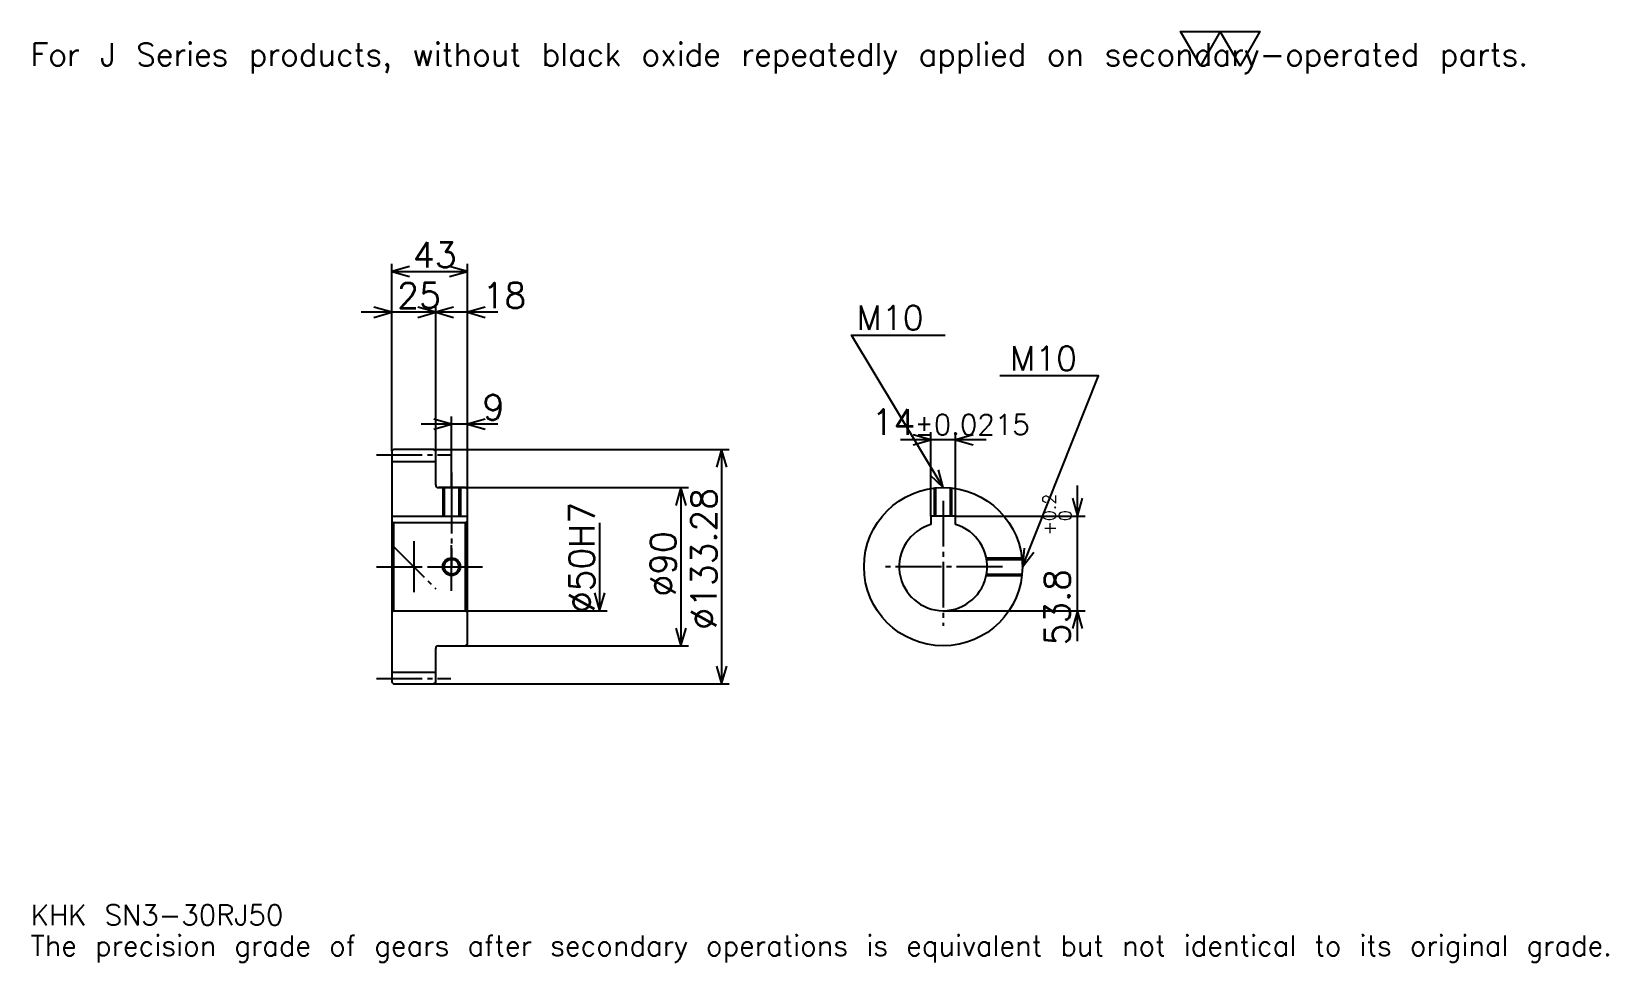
# Model space of a CAD drawing. Extents: x 29 to 926, y 11 to 540.
import ezdxf

# ---------------------------------------------------------------- set-up
doc = ezdxf.new("R2010")
doc.units = 0
doc.linetypes.add('DASHDOT', pattern=[34.695651, 26.021739, -2.891304, 2.891304, -2.891304])
doc.layers.get('0').update_dxf_attribs({"linetype": 'CONTINUOUS'})
doc.layers.add('DASHDOT', color=6, linetype='DASHDOT')
doc.styles.add('KANJI', font='TXT', dxfattribs={"bigfont": 'BIGFONT'})

msp = doc.modelspace()

# ---------------------------------------------------------------- linework, layer by layer
at = {"color": 5}
for p, q in [((234.195663, 302.280884), (234.195663, 407.813538)), ((234.195663, 403.476562), (277.195679, 403.476562)), ((277.195679, 302.280884), (277.195679, 407.813538)), ((276.543488, 380.34613), (216.847839, 380.34613)), ((294.543488, 380.34613), (241.847839, 380.34613)), ((259.195679, 302.280884), (259.195679, 384.683075)), ((294.543488, 316.737427), (250.847839, 316.737427)), ((268.195679, 302.280884), (268.195679, 321.074371)), ((572.065247, 307.810852), (523.369568, 307.810852)), ((540.717407, 264.441284), (540.717407, 312.147827)), ((554.717407, 264.441284), (554.717407, 312.147827)), ((234.195663, 301.280884), (234.195663, 302.280884)), ((258.195679, 302.280884), (277.195679, 302.280884)), ((259.195679, 301.280884), (259.195679, 302.280884)), ((268.195679, 280.641296), (268.195679, 302.280884)), ((268.195679, 280.641296), (268.195679, 302.280884)), ((277.195679, 302.280884), (426.097839, 302.280884)), ((277.195679, 279.641296), (277.195679, 302.280884)), ((421.760864, 302.280884), (421.760864, 169.001694)), ((260.695679, 280.641296), (277.195679, 280.641296)), ((277.195679, 280.641296), (402.967407, 280.641296)), ((398.630432, 280.641296), (398.630432, 190.641296)), ((624.108704, 193.293472), (624.108704, 281.789124)), ((352.369568, 260.641296), (352.369568, 210.641296)), ((554.717407, 264.441284), (628.445618, 264.441284)), ((277.195679, 210.641296), (356.706543, 210.641296)), ((547.717407, 210.641296), (628.445618, 210.641296)), ((260.695679, 190.641296), (277.195679, 190.641296)), ((277.195679, 190.641296), (402.967407, 190.641296)), ((258.195679, 169.001694), (277.195679, 169.001694)), ((277.195679, 169.001694), (426.097839, 169.001694))]:
    msp.add_line(p, q, dxfattribs=at)
at = {"color": 4}
for p, q in [((234.195663, 295.530884), (259.195679, 295.530884)), ((234.195663, 264.441284), (277.195679, 264.441284)), ((235.195663, 260.641296), (235.195663, 210.641296)), ((276.195679, 260.641296), (277.195679, 261.641296)), ((276.195679, 210.641296), (277.195679, 209.641296)), ((234.195663, 175.751694), (259.195679, 175.751694))]:
    msp.add_line(p, q, dxfattribs=at)
at = {"color": 7}
msp.add_line((246.695663, 250.097824), (246.695663, 221.184769), dxfattribs=at)
msp.add_lwpolyline([(693.913025, 520.434753), (682.636963, 539.97998), (727.741272, 539.97998), (716.46521, 520.434753), (705.189087, 539.97998), (693.913025, 520.434753)], dxfattribs=at)
at = {"color": 5}
for points in [[(244.315231, 406.367859), (234.195663, 403.476562), (244.315231, 400.585266)], [(267.076111, 400.585266), (277.195679, 403.476562), (267.076111, 406.367859)], [(224.076096, 377.454803), (234.195663, 380.34613), (224.076096, 383.237427)], [(249.076096, 377.454803), (259.195679, 380.34613), (249.076096, 383.237427)], [(269.315216, 383.237427), (259.195679, 380.34613), (269.315216, 377.454803)], [(287.315216, 383.237427), (277.195679, 380.34613), (287.315216, 377.454803)], [(547.717407, 280.641296), (495.67395, 367.380432), (548.873962, 367.380432)], [(592.717407, 235.641296), (636.086975, 344.25), (579.995605, 344.25)], [(258.076111, 313.84613), (268.195679, 316.737427), (258.076111, 319.628723)], [(287.315216, 319.628723), (277.195679, 316.737427), (287.315216, 313.84613)], [(530.597839, 304.919556), (540.717407, 307.810852), (530.597839, 310.702148)], [(564.836975, 310.702148), (554.717407, 307.810852), (564.836975, 304.919556)], [(424.652191, 292.161346), (421.760864, 302.280884), (418.869568, 292.161346)], [(540.031677, 287.831177), (547.717407, 280.641296), (544.990173, 290.806305)], [(401.521759, 270.521729), (398.630432, 280.641296), (395.739136, 270.521729)], [(621.217407, 274.560852), (624.108704, 264.441284), (627, 274.560852)], [(593.785034, 246.111511), (592.717407, 235.641296), (599.155334, 243.967056)], [(349.478271, 220.760864), (352.369568, 210.641296), (355.260864, 220.760864)], [(627, 200.521729), (624.108704, 210.641296), (621.217407, 200.521729)], [(395.739136, 200.760864), (398.630432, 190.641296), (401.521759, 200.760864)], [(418.869568, 179.121262), (421.760864, 169.001694), (424.652191, 179.121262)]]:
    msp.add_lwpolyline(points, dxfattribs=at)
at = {"color": 4}
for points in [[(259.195679, 282.141296), (259.195679, 301.280884), (258.195679, 302.280884), (235.195663, 302.280884), (234.195663, 301.280884), (234.195663, 209.641296)], [(260.695679, 190.641296), (276.195679, 190.641296), (277.195679, 191.641296), (277.195679, 279.641296), (276.195679, 280.641296), (260.695679, 280.641296)], [(263.195679, 280.641296), (263.195679, 264.441284)], [(264.005676, 280.641296), (264.005676, 264.441284)], [(272.385651, 280.641296), (272.385651, 264.441284)], [(273.195679, 280.641296), (273.195679, 264.441284)], [(542.717407, 264.441284), (542.717407, 280.362671)], [(543.527405, 264.441284), (543.527405, 280.445801)], [(551.90741, 264.441284), (551.90741, 280.445801)], [(552.717407, 264.441284), (552.717407, 280.362671)], [(234.195663, 209.641296), (235.195663, 210.641296), (276.195679, 210.641296), (276.195679, 260.641296), (235.195663, 260.641296), (234.195663, 261.641296)], [(554.717407, 259.641296), (554.717407, 264.441284), (540.717407, 264.441284), (540.717407, 259.641296)], [(572.21228, 240.641296), (592.438782, 240.641296)], [(572.36377, 239.831299), (592.521912, 239.831299)], [(572.21228, 230.641296), (592.438782, 230.641296)], [(572.36377, 231.451294), (592.521912, 231.451294)], [(234.195663, 209.641296), (234.195663, 170.001694), (235.195663, 169.001694), (258.195679, 169.001694), (259.195679, 170.001694), (259.195679, 189.141296)]]:
    msp.add_lwpolyline(points, dxfattribs=at)
for centre, radius in [((547.717407, 235.641296), 45), ((268.195679, 235.641296), 4.19)]:
    msp.add_circle(centre, radius, dxfattribs=at)
at = {"color": 7}
msp.add_circle((268.195679, 235.641296), 5, dxfattribs=at)
at = {"color": 4}
for centre, radius, start, end in [((260.695679, 282.141296), 1.5, 180, 270), ((547.717407, 235.641296), 25, 106.260204555, 73.739795445), ((260.695679, 189.141296), 1.5, 90, 180)]:
    msp.add_arc(centre, radius, start, end, dxfattribs=at)
at = {"layer": 'DASHDOT', "color": 7}
for p, q in [((225.521744, 299.280884), (267.869568, 299.280884)), ((268.195679, 280.641296), (268.195679, 235.641296)), ((547.717407, 273.115204), (547.717407, 201.967377)), ((234.195663, 248.141296), (259.195679, 223.141296)), ((225.521744, 235.641296), (285.869568, 235.641296)), ((581.391296, 235.641296), (514.043518, 235.641296)), ((225.521744, 172.001694), (267.869568, 172.001694))]:
    msp.add_line(p, q, dxfattribs=at)
for points in [[(268.195679, 289.315216), (268.195679, 255.76738)], [(268.195679, 221.967377), (268.195679, 249.315216)], [(254.521759, 235.641296), (281.869568, 235.641296)]]:
    msp.add_lwpolyline(points, dxfattribs=at)

# ---------------------------------------------------------------- texts
at = {"color": 7, "style": 'KANJI'}
for s, height, p in [('For J Series products, without black oxide repeatedly applied on secondary-operated parts.', 13.01087, (28.913044, 520.434753)), ('43', 14.456522, (246.29892, 405.789612)), ('25', 14.456522, (237.29892, 382.65918)), ('18', 14.456522, (285.869568, 382.65918)), ('M10', 13.878261, (498.565247, 370.271729)), ('M10', 13.878261, (585.778259, 347.141296)), ('9', 14.456522, (285.869568, 319.050476)), ('14', 14.456522, (507.033875, 310.702148)), ('%%p0.0215', 11.565217, (531.463623, 310.702148)), ('KHK SN3-30RJ50', 11.565217, (28.913044, 31.804348)), ('The precision grade of gears after secondary operations is equivalent but not identical to its original grade.', 11.565217, (28.913044, 14.456522))]:
    msp.add_text(s, height=height, dxfattribs=at).set_placement(p)
for s, height, p in [('%%c133.28', 14.456522, (418.869568, 199.861404)), ('%%c50H7', 14.456522, (349.478271, 209.258148)), ('0.2', 7.228261, (611.676086, 261.609772)), ('+', 7.228261, (611.676086, 253.51413)), ('0', 7.228261, (620.639099, 261.609772)), ('%%c90', 14.456522, (395.739136, 218.654877)), ('53.8', 14.456522, (619.771729, 190.940567))]:
    msp.add_text(s, height=height, rotation=90, dxfattribs=at).set_placement(p)

doc.saveas('drawing.dxf')
